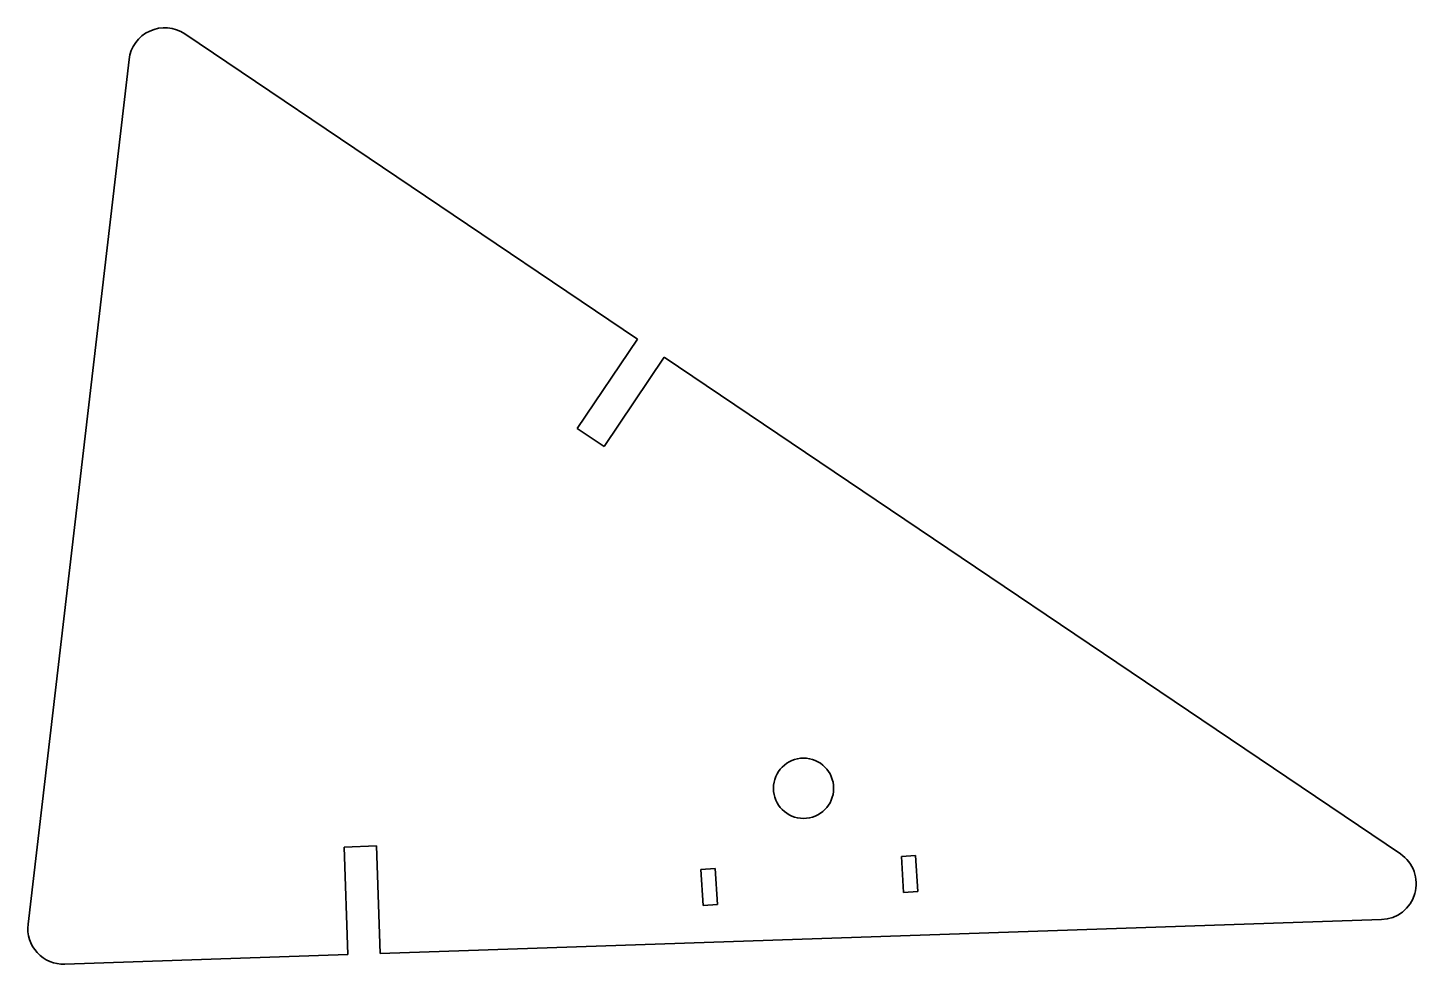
# Model space of a CAD drawing. Extents: x 67 to 261, y 46 to 176.
import ezdxf

# ---------------------------------------------------------------- set-up
doc = ezdxf.new("R2010")
doc.units = 0

msp = doc.modelspace()

# ---------------------------------------------------------------- linework, layer by layer
at = {"color": 7, "lineweight": 35}
for p, q in [((89.248085, 175.431992), (152.371902, 132.879181)), ((67.393661, 51.374035), (81.487099, 171.866913)), ((156.103241, 130.3638), (258.771454, 61.153503)), ((116.485504, 47.283718), (256.145721, 52.010418)), ((72.528938, 45.796043), (111.988083, 47.131512))]:
    msp.add_line(p, q, dxfattribs=at)
at = {"color": 7, "lineweight": 35, "ltscale": 0.375}
for p, q in [((152.371902, 132.879181), (143.987366, 120.441345)), ((111.988083, 47.131512), (111.480713, 62.122913)), ((115.978157, 62.275139), (116.485504, 47.283718))]:
    msp.add_line(p, q, dxfattribs=at)
at = {"color": 7, "lineweight": 35, "ltscale": 0.374999}
msp.add_line((147.718735, 117.925987), (156.103241, 130.3638), dxfattribs=at)
at = {"color": 7, "lineweight": 35, "ltscale": 0.1125}
for p, q in [((143.987366, 120.441345), (147.718735, 117.925987)), ((111.480713, 62.122913), (115.978157, 62.275139))]:
    msp.add_line(p, q, dxfattribs=at)
at = {"color": 7, "lineweight": 35, "ltscale": 0.05}
for p, q in [((191.171585, 60.926701), (189.175781, 60.796986)), ((161.234726, 58.981106), (163.230515, 59.110821)), ((189.500046, 55.807522), (191.495834, 55.937237)), ((163.554779, 54.121357), (161.558975, 53.991642))]:
    msp.add_line(p, q, dxfattribs=at)
at = {"color": 7, "lineweight": 35, "ltscale": 0.125}
for p, q in [((189.175781, 60.796986), (189.500046, 55.807522)), ((191.495834, 55.937237), (191.171585, 60.926701)), ((161.558975, 53.991642), (161.234726, 58.981106)), ((163.230515, 59.110821), (163.554779, 54.121357))]:
    msp.add_line(p, q, dxfattribs=at)
at = {"color": 7, "lineweight": 35}
msp.add_circle((175.53772, 70.304543), 4.2, dxfattribs=at)
for centre, start, end in [((86.453239, 171.286041), 56.01544, 173.328713), ((255.976639, 57.007534), 271.938392, 56.01544), ((72.359802, 50.793167), 173.328713, 271.938392)]:
    msp.add_arc(centre, 5, start, end, dxfattribs=at)

doc.saveas('drawing.dxf')
